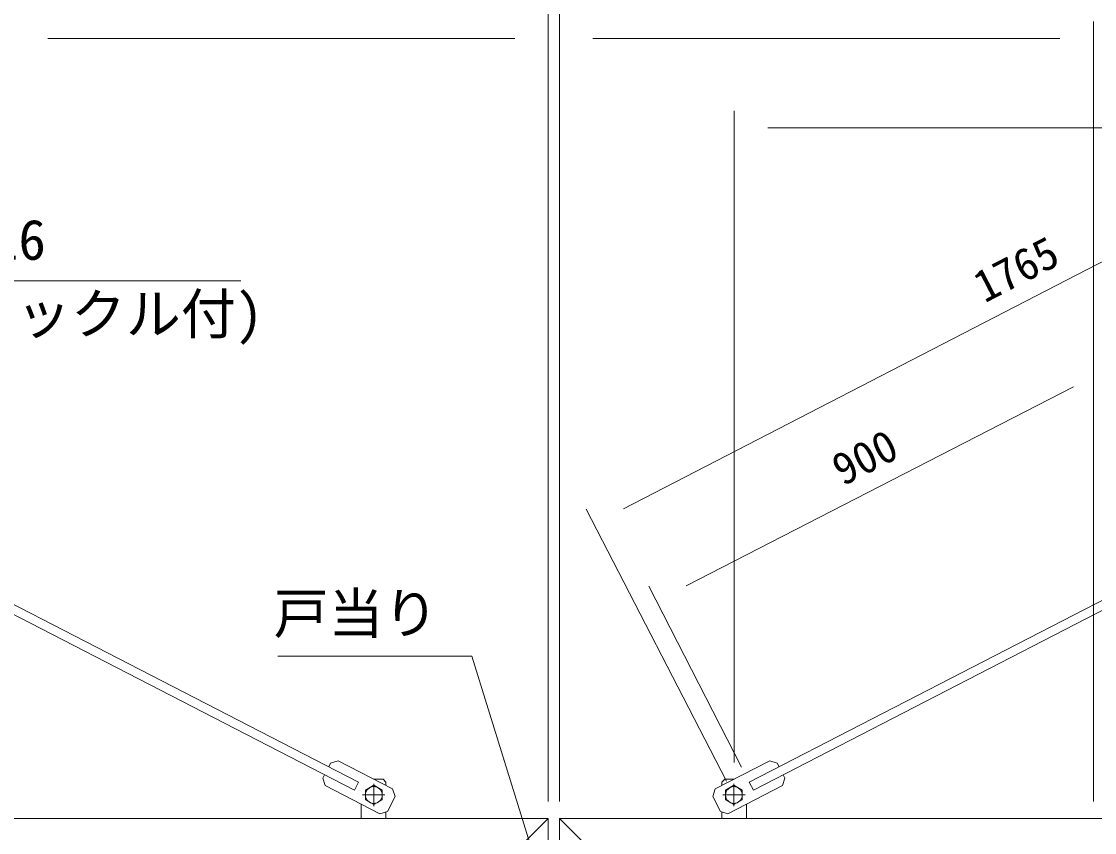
# Model space of a CAD drawing. Units: millimetres, scale not verified. Extents: x -6300 to 6300, y -4455 to 4455.
# Drawn here: x -2275 to -353, y -6 to 1447 of the extents above; entities that cross this region are included whole.
import ezdxf
from ezdxf.enums import TextEntityAlignment as Align

# ---------------------------------------------------------------- set-up
doc = ezdxf.new("R2010")
doc.units = ezdxf.units.MM
doc.header["$LTSCALE"] = 30
doc.linetypes.add('USER1', pattern=[50.8, 31.75, -6.35, 6.35, -6.35])
for name, color, linetype, lineweight in [('0-2_D-STR1', 1, 'Continuous', 18), ('0-3_D-STR3', 3, 'Continuous', 13), ('0-4_D-BMK', 2, 'USER1', 13), ('0-6_D-STR-DIM', 7, 'Continuous', 9), ('0-8_D-STR-TXT', 7, 'Continuous', 9)]:
    doc.layers.add(name, color=color, linetype=linetype, lineweight=lineweight)
doc.styles.add('ＭＳ ゴシック', font='')
doc.styles.get('ＭＳ ゴシック').set_extended_font_data('MS Gothic')

msp = doc.modelspace()

# ---------------------------------------------------------------- linework, layer by layer
at = {"layer": '0-2_D-STR1'}
for p, q in [((-1382.18, -31.32), (-1331.38, 19.48)), ((-1260.58, -31.32), (-1311.38, 19.48))]:
    msp.add_line(p, q, dxfattribs=at)
for points in [[(-1331.38, -838.52), (-1331.38, 19.48), (-3244.38, 19.48), (-3244.38, -130.52)], [(601.62, -130.52), (601.62, 19.48), (-1311.38, 19.48), (-1311.38, -838.52)]]:
    msp.add_lwpolyline(points, dxfattribs=at)
at = {"layer": '0-3_D-STR3', "color": 4}
for p, q in [((-1671.37, 84.5), (-2347.03, 432.48)), ((-971.39, 84.5), (-295.74, 432.48)), ((-1678.73, 70.21), (-2354.38, 418.2)), ((-964.03, 70.21), (-288.38, 418.2)), ((-1724.72, 111.97), (-1721.53, 118.17)), ((-1708.06, 122.48), (-1721.53, 118.17)), ((-1610.27, 72.11), (-1708.06, 122.48)), ((-1032.5, 72.11), (-934.7, 122.48)), ((-934.7, 122.48), (-921.23, 118.17)), ((-918.05, 111.97), (-921.23, 118.17)), ((-1735.26, 91.49), (-1732.07, 97.69)), ((-907.5, 91.49), (-910.69, 97.69)), ((-1735.26, 91.49), (-1734.96, 91.49)), ((-1730.95, 78.03), (-1735.26, 91.49)), ((-1633.16, 27.66), (-1730.95, 78.03)), ((-1678.73, 70.21), (-1671.37, 84.5)), ((-1009.6, 27.66), (-911.81, 78.03)), ((-964.03, 70.21), (-971.39, 84.5)), ((-911.81, 78.03), (-907.5, 91.49)), ((-907.5, 91.49), (-907.2, 91.49)), ((-1619.69, 31.97), (-1605.95, 58.64)), ((-1610.27, 72.11), (-1605.95, 58.64)), ((-1032.5, 72.11), (-1036.81, 58.64)), ((-1023.07, 31.97), (-1036.81, 58.64)), ((-1619.69, 31.97), (-1633.16, 27.66)), ((-1023.07, 31.97), (-1009.6, 27.66))]:
    msp.add_line(p, q, dxfattribs=at)
at = {"layer": '0-3_D-STR3'}
for p, q in [((-1644.38, 89.48), (-1627.38, 89.48)), ((-1622.38, 84.48), (-1627.38, 89.48)), ((-1622.38, 78.35), (-1622.38, 84.48)), ((-1020.38, 84.48), (-1015.38, 89.48)), ((-1020.38, 78.35), (-1020.38, 84.48)), ((-998.38, 89.48), (-1015.38, 89.48)), ((-1666.38, 19.48), (-1666.38, 44.77)), ((-976.38, 19.48), (-976.38, 44.77)), ((-1622.38, 19.48), (-1622.38, 31.11)), ((-1020.38, 19.48), (-1020.38, 31.11))]:
    msp.add_line(p, q, dxfattribs=at)
for points in [[(-1643.94, 78.65), (-1658.94, 69.99), (-1658.94, 52.67), (-1643.94, 44.01), (-1628.94, 52.67), (-1628.94, 69.99)], [(-998.82, 78.65), (-983.82, 69.99), (-983.82, 52.67), (-998.82, 44.01), (-1013.82, 52.67), (-1013.82, 69.99)]]:
    msp.add_lwpolyline(points, close=True, dxfattribs=at)
for centre in [(-1643.94, 61.33), (-998.82, 61.33)]:
    msp.add_circle(centre, 15, dxfattribs=at)
at = {"layer": '0-4_D-BMK'}
for p, q in [((-1643.94, 41.33), (-1643.94, 81.33)), ((-998.82, 41.33), (-998.82, 81.33)), ((-1623.94, 61.33), (-1663.94, 61.33)), ((-1018.82, 61.33), (-978.82, 61.33))]:
    msp.add_line(p, q, dxfattribs=at)
at = {"layer": '0-6_D-STR-DIM'}
for p, q in [((-1331.38, 393.48), (-1331.38, 1626.48)), ((-1331.38, 393.48), (-1331.38, 1626.48)), ((-1311.38, 393.48), (-1311.38, 1626.48)), ((-1311.38, 393.48), (-1311.38, 1626.48)), ((-1331.38, 49.48), (-1331.38, 1446.48)), ((-1311.38, 49.48), (-1311.38, 1446.48)), ((-354.88, 49.48), (-354.88, 1446.48)), ((-354.88, 49.48), (-354.88, 1446.48)), ((-1391.38, 1416.48), (-2227.88, 1416.48)), ((-1251.38, 1416.48), (-414.88, 1416.48)), ((265.57, 1328.84), (-1196.48, 573.9)), ((-998.38, 119.48), (-998.38, 1286.48)), ((541.62, 1256.48), (-938.38, 1256.48)), ((-390.45, 792.1), (-1084.33, 435.82)), ((-1012.15, 86.14), (-1263.55, 573.02)), ((-985.09, 111.19), (-1151.41, 435.1))]:
    msp.add_line(p, q, dxfattribs=at)
at = {"layer": '0-8_D-STR-TXT'}
for points in [[(-1882.26, 982.06), (-2881.87, 982.06), (-3039.39, 791.31)], [(-1816, 309.85), (-1468.55, 309.85), (-1321.78, -161.54)]]:
    msp.add_lwpolyline(points, dxfattribs=at)

# ---------------------------------------------------------------- texts
at = {"layer": '0-6_D-STR-DIM', "style": 'ＭＳ ゴシック'}
for s, rotation, p in [('1765', 27.31, (-542.01, 926.35)), ('900', 27.178, (-795.72, 598.51))]:
    msp.add_text(s, height=57.62, rotation=rotation, dxfattribs=at).set_placement(p, align=Align.BOTTOM_LEFT)
at = {"layer": '0-8_D-STR-TXT', "style": 'ＭＳ ゴシック'}
for s, p in [('ブレースφ16', (-2797.87, 998.27)), ('(M18ターンバックル付)', (-2874.82, 865.38)), ('戸当り', (-1823.61, 329.11))]:
    msp.add_text(s, height=72.14, dxfattribs=at).set_placement(p, align=Align.BOTTOM_LEFT)

doc.saveas('drawing.dxf')
